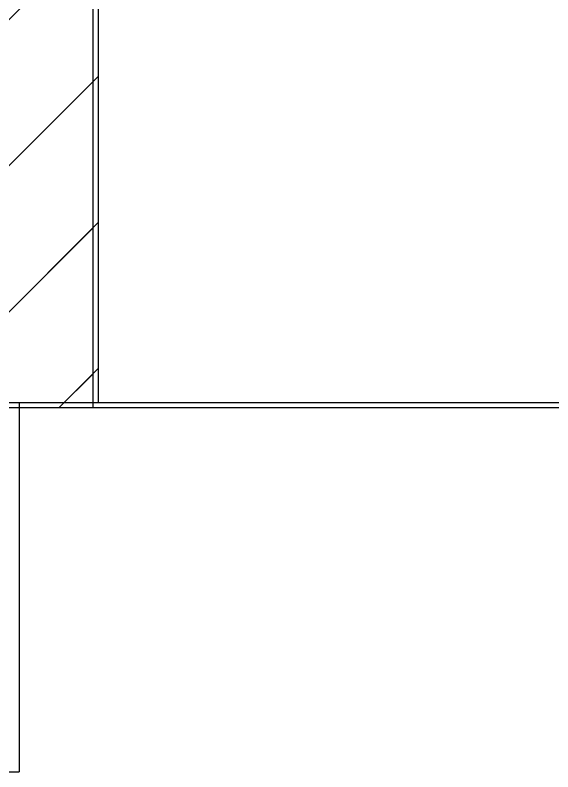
# Model space of a CAD drawing. Header units: inches. Extents: x 4821 to 127877, y 58012 to 433683.
# Drawn here: x 33327.1 to 33652.2, y 226964.1 to 227421.9 of the extents above; entities that cross this region are included whole.
import ezdxf

# ---------------------------------------------------------------- set-up
doc = ezdxf.new("R2010")
doc.units = ezdxf.units.IN
doc.header["$MEASUREMENT"] = 0
for name, color, linetype in [('A-WAL-CMU', 7, 'Continuous'), ('COL GROUND$0$Cloums$0$A-COL-HAT', 8, 'Continuous'), ('COL GROUND$0$Cloums$0$A-COL-RFC', 210, 'Continuous')]:
    doc.layers.add(name, color=color, linetype=linetype)

# ---------------------------------------------------------------- blocks, each defined once
blk = doc.blocks.new('COL GROUND')
at = {"layer": 'COL GROUND$0$Cloums$0$A-COL-HAT'}
h = blk.add_hatch(dxfattribs=at)
h.set_pattern_fill('ANSI31', color=256, scale=500)
h.set_pattern_definition([(45, (-66684.064, -49806.79), (-44.19417, 44.19417), [])])
h.paths.add_polyline_path([(-53697.66, -21674.95), (-53697.66, -19624.94), (-57497.66, -19624.94), (-57497.66, -21674.95), (-57797.66, -21674.95), (-57797.66, -21668.78), (-57795.6, -16624.94), (-50247.66, -16624.95), (-50247.66, -19574.95), (-50547.66, -19574.95), (-50547.66, -16924.95), (-57495.49, -16924.94), (-57497.66, -19324.95), (-53397.66, -19324.95), (-53397.66, -21674.95)])
at = {"layer": 'COL GROUND$0$Cloums$0$A-COL-RFC', "linetype": 'Continuous', "elevation": 0}
blk.add_lwpolyline([(-57797.66, -21674.94), (-57797.66, -16625.03), (-57503.64, -16624.95), (-50247.66, -16624.95), (-50247.66, -19574.95), (-50547.66, -19574.95), (-50547.66, -16924.95), (-57497.66, -16924.95), (-57497.66, -19324.94), (-53397.66, -19324.94), (-53397.66, -21674.94), (-53697.66, -21674.94), (-53697.66, -19624.94), (-57497.66, -19624.94), (-57497.66, -21674.94), (-57797.66, -21674.94)], dxfattribs=at)

msp = doc.modelspace()

# ---------------------------------------------------------------- linework, layer by layer
at = {"layer": 'A-WAL-CMU'}
for p, q in [((33880.65, 227187.32), (33328.12, 227187.36)), ((33329.5, 227187.34), (33329.5, 226964.13)), ((33877.25, 227184.34), (33324.72, 227184.37))]:
    msp.add_line(p, q, dxfattribs=at)
at = {"layer": 'A-WAL-CMU', "elevation": 0}
msp.add_lwpolyline([(33078.17, 226964.13), (33329.5, 226964.13)], dxfattribs=at)

# ---------------------------------------------------------------- block references
at = {"layer": 'A-WAL-CMU'}
for p in [(90875.06, 248862.25, 0), (90871.66, 248859.26, 0)]:
    msp.add_blockref('COL GROUND', p, dxfattribs=at)

doc.saveas('drawing.dxf')
